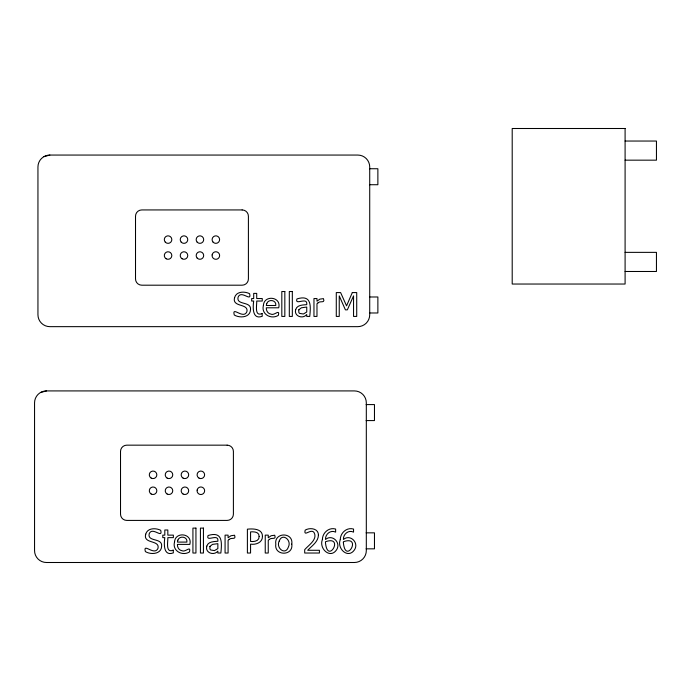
<?xml version="1.0" encoding="UTF-8"?>
<svg xmlns="http://www.w3.org/2000/svg" width="691" height="691" viewBox="0 0 691 691"><rect width="100%" height="100%" fill="white"/><g stroke="black" fill="none" stroke-linecap="round" stroke-linejoin="round"><path stroke-width="1.04" d="M43.904 156.658L49.864 155.06L357.8 155.06A11.92 11.92 0 0 1 369.72 166.972L369.72 314.733A11.92 11.92 0 0 1 357.8 326.653L49.864 326.653A11.92 11.92 0 0 1 37.945 314.733L37.945 166.972A11.92 11.92 0 0 1 49.864 155.06M40.51 392.505L46.47 390.916L354.405 390.916A11.92 11.92 0 0 1 366.316 402.827L366.316 550.589A11.92 11.92 0 0 1 354.405 562.5L46.47 562.5A11.92 11.92 0 0 1 34.55 550.589L34.55 402.827A11.92 11.92 0 0 1 46.47 390.916M625.096 141.042L656.45 141.042L656.45 160.165L625.096 160.165M369.512 168.734L377.873 168.734L377.873 184.722L369.512 184.722M625.096 252.362L656.45 252.362L656.45 271.485L625.096 271.485M369.512 296.983L377.873 296.983L377.873 312.98L369.512 312.98M366.109 404.58L374.47 404.58L374.47 420.577L366.109 420.577M366.109 532.839L374.47 532.839L374.47 548.835L366.109 548.835M197.151 490.1L197.125 491.275A3.766 3.766 0 0 0 200.986 494.514A3.766 3.766 0 0 0 204.614 491.025A3.766 3.766 0 0 0 201.513 487.051L200.338 487.025A3.766 3.766 0 0 0 197.151 490.1M212.154 254.875L212.128 256.05A3.766 3.766 0 0 0 215.981 259.289A3.766 3.766 0 0 0 219.608 255.8A3.766 3.766 0 0 0 216.516 251.826L215.333 251.8A3.766 3.766 0 0 0 212.154 254.875M325.461 542.418C327.404 565.583 344.982 534.912 325.504 541.735L325.461 542.418M343.367 542.418C345.319 565.583 362.896 534.912 343.418 541.735L343.367 542.418M322.386 539.593C318.75 548.291 329.866 559.166 336.379 550.114C341.553 543.074 332.457 533.625 325.504 539.464C325.193 534.178 330.592 529.6 335.627 532.122L335.627 529.064C328.899 527.017 322.412 532.839 322.386 539.593M340.292 539.593C336.655 548.291 347.78 559.166 354.284 550.114C359.467 543.074 350.363 533.625 343.418 539.464C343.099 534.178 348.497 529.6 353.542 532.122L353.542 529.064C346.804 527.017 340.326 532.839 340.292 539.593M291.783 544.093C293.666 556.22 273.947 556.195 275.795 544.093C273.947 531.975 293.666 531.949 291.783 544.093M174.503 542.107C172.068 550.952 182.484 556.419 189.481 551.936C191.2 545.035 185.223 552.67 182.018 550.718C178.986 550.347 177.233 547.255 177.423 544.396L189.818 544.396C192.849 533.288 175.065 531.129 174.503 542.107M263.392 305.508C260.956 314.353 271.373 319.821 278.369 315.338C280.088 308.436 274.111 316.072 270.907 314.111C267.875 313.749 266.121 310.656 266.311 307.797L278.706 307.797C281.738 296.689 263.953 294.53 263.392 305.508M262.45 536.371C262.658 542.53 255.739 545.035 250.565 544.137L250.565 553.025L247.395 553.025L247.395 529.176C252.828 528.589 262.571 528.589 262.45 536.371M145.715 534.178C142.812 544.258 160.044 539.619 157.989 548.352C154.421 556.428 142.735 542.072 145.395 551.599C150.802 554.925 161.4 554.286 161.625 546.236C162.575 537.443 147.123 542.245 149.213 533.711C152.314 526.197 163.041 539.265 160.701 530.282C155.803 527.803 147.442 527.786 145.715 534.178M234.603 297.579C231.701 307.659 248.924 303.021 246.877 311.753C243.31 319.829 231.623 305.474 234.284 315.001C239.691 318.326 250.28 317.679 250.513 309.637C251.464 300.835 236.011 305.647 238.101 297.113C241.202 289.589 251.93 302.667 249.581 293.684C244.692 291.205 236.331 291.187 234.603 297.579M279.224 541.062C275.554 547.937 285.461 555.849 288.354 547.091C292.068 540.172 282.127 532.346 279.224 541.062M206.808 546.115C204.769 552.74 213.899 556.091 217.855 551.124L217.855 553.025L220.852 553.025C222.105 541.563 222.355 531.129 208.069 535.516C205.538 542.72 218.952 532.701 217.855 541.252C214.003 541.571 208.146 541.494 206.808 546.115M295.696 309.516C293.649 316.141 302.788 319.492 306.744 314.526L306.744 316.426L309.741 316.426C310.993 304.964 311.244 294.53 296.957 298.918C294.426 306.122 307.84 296.094 306.744 304.653C302.891 304.973 297.035 304.895 295.696 309.516M318.421 535.249C318.162 541.917 311.831 545.881 307.694 550.286L319.415 550.286L319.415 553.025L304.696 553.025L304.696 549.682C308.592 545.095 318.007 539.369 313.99 532.415C310.89 528.209 303.314 537.615 305.189 530.118C309.879 527.311 318.689 528.365 318.421 535.249M209.909 546.434L209.934 549L210.582 549.967L214.469 550.597L217.855 548.619L217.855 543.662L212.491 544.396L209.909 546.434M259.151 536.449C259.419 541.105 254.081 541.908 250.565 541.433L250.565 531.897C253.882 531.552 259.401 531.915 259.151 536.449M298.797 309.836L298.823 312.392L299.471 313.369L303.358 313.999L306.744 312.021L306.744 307.054L301.38 307.797L298.797 309.836M177.872 540.094L177.423 542.09L186.89 542.09C187.762 536.587 179.582 535.326 177.872 540.094M266.761 303.496L266.311 305.491L275.778 305.491C276.65 299.989 268.471 298.728 266.761 303.496M352.315 292.578L346.562 305.854L340.611 292.578L336.284 292.578L336.284 316.426L339.246 316.426L339.246 295.878L345.414 309.862L347.34 309.862L353.55 295.878L353.55 316.426L356.72 316.426L356.72 292.578L352.315 292.578M318.085 302.813L316.979 303.729L316.979 316.426L313.964 316.426L313.964 298.538L316.979 298.538L316.979 301.198L319.855 299.134L323.448 298.633C325.409 303.72 320.166 300.464 318.085 302.813M229.196 539.412L228.09 540.327L228.09 553.025L225.076 553.025L225.076 535.136L228.09 535.136L228.09 537.797L230.967 535.732L234.56 535.231C236.521 540.319 231.278 537.062 229.196 539.412M269.36 539.412L268.255 540.327L268.255 553.025L265.24 553.025L265.24 535.136L268.255 535.136L268.255 537.797L271.131 535.732L274.724 535.231C276.676 540.319 271.442 537.062 269.36 539.412M262.079 313.559C254.15 316.953 257 304.826 256.715 301.034L262.252 301.034L262.252 298.538L256.715 298.538L256.715 293.39L253.701 293.39L253.701 298.538L251.671 298.538L251.671 301.034L253.701 301.034C252.811 307.167 252.146 320.08 262.252 316.271L262.079 313.559M173.191 550.157C165.261 553.551 168.112 541.424 167.827 537.633L173.372 537.633L173.372 535.136L167.827 535.136L167.827 529.988L164.812 529.988L164.812 535.136L162.782 535.136L162.782 537.633L164.812 537.633C163.922 543.765 163.257 556.678 173.372 552.869L173.191 550.157M625.096 128.5L512.204 128.5L512.204 284.036L625.096 284.036L625.096 128.5M242.135 209.934L141.785 209.934A6.271 6.271 0 0 0 135.514 216.205L135.514 278.922A6.271 6.271 0 0 0 141.785 285.193L242.135 285.193A6.271 6.271 0 0 0 248.406 278.922L248.406 216.205A6.271 6.271 0 0 0 242.135 209.934M284.83 291.507L281.816 291.507L281.816 316.426L284.83 316.426L284.83 291.507M292.328 291.507L289.313 291.507L289.313 316.426L292.328 316.426L292.328 291.507M227.132 445.159L126.79 445.159A6.271 6.271 0 0 0 120.519 451.43L120.519 514.147A6.271 6.271 0 0 0 126.79 520.418L227.132 520.418A6.271 6.271 0 0 0 233.403 514.147L233.403 451.43A6.271 6.271 0 0 0 227.132 445.159M195.942 528.105L192.927 528.105L192.927 553.025L195.942 553.025L195.942 528.105M203.439 528.105L200.425 528.105L200.425 553.025L203.439 553.025L203.439 528.105M151.182 478.086A3.766 3.766 0 0 0 156.831 474.829A3.766 3.766 0 0 0 151.182 471.564A3.766 3.766 0 0 0 151.182 478.086M167.118 478.086A3.766 3.766 0 0 0 172.759 474.829A3.766 3.766 0 0 0 167.118 471.564A3.766 3.766 0 0 0 167.118 478.086M183.046 478.086A3.766 3.766 0 0 0 188.686 474.829A3.766 3.766 0 0 0 183.046 471.564A3.766 3.766 0 0 0 183.046 478.086M198.973 478.086A3.766 3.766 0 0 0 204.622 474.829A3.766 3.766 0 0 0 198.973 471.564A3.766 3.766 0 0 0 198.973 478.086M183.046 494.013A3.766 3.766 0 0 0 188.686 490.757A3.766 3.766 0 0 0 183.046 487.5A3.766 3.766 0 0 0 183.046 494.013M167.118 494.013A3.766 3.766 0 0 0 172.759 490.757A3.766 3.766 0 0 0 167.118 487.5A3.766 3.766 0 0 0 167.118 494.013M151.182 494.013A3.766 3.766 0 0 0 156.831 490.757A3.766 3.766 0 0 0 151.182 487.5A3.766 3.766 0 0 0 151.182 494.013M165.27 242.118A3.766 3.766 0 0 0 171.644 240.762A3.766 3.766 0 0 0 167.282 235.916A3.766 3.766 0 0 0 165.27 242.118M181.197 242.118A3.766 3.766 0 0 0 187.572 240.762A3.766 3.766 0 0 0 183.219 235.916A3.766 3.766 0 0 0 181.197 242.118M197.134 242.118A3.766 3.766 0 0 0 203.508 240.762A3.766 3.766 0 0 0 199.146 235.916A3.766 3.766 0 0 0 197.134 242.118M213.061 242.118A3.766 3.766 0 0 0 219.436 240.762A3.766 3.766 0 0 0 215.074 235.916A3.766 3.766 0 0 0 213.061 242.118M182.113 258.788A3.766 3.766 0 0 0 187.762 255.532A3.766 3.766 0 0 0 182.113 252.267A3.766 3.766 0 0 0 182.113 258.788M197.134 258.045A3.766 3.766 0 0 0 203.508 256.689A3.766 3.766 0 0 0 199.146 251.852A3.766 3.766 0 0 0 197.134 258.045M166.186 258.788A3.766 3.766 0 0 0 171.826 255.532A3.766 3.766 0 0 0 166.186 252.267A3.766 3.766 0 0 0 166.186 258.788"/></g></svg>
